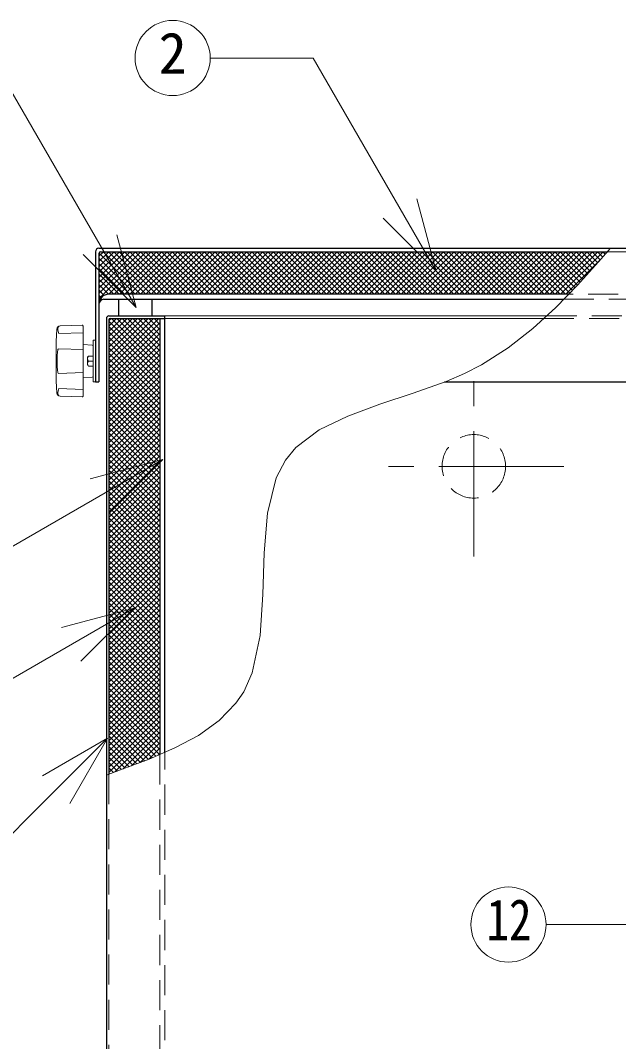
# Model space of a CAD drawing. Units: millimetres at full size, sheet at 1:15; details may follow other scales. Extents: x -3184 to 2891, y -2037 to 2178.
# Drawn here: x -2568 to -2210, y -608 to 3 of the extents above; entities that cross this region are included whole.
import ezdxf
from ezdxf.enums import TextEntityAlignment as Align

# ---------------------------------------------------------------- set-up
doc = ezdxf.new("R2010")
doc.units = ezdxf.units.MM
doc.header["$LTSCALE"] = 15
doc.linetypes.add('CHAIN1', pattern=[8, 5, -1, 1, -1])
doc.linetypes.add('DASHED1', pattern=[1.8, 1.2, -0.6])
doc.layers.add('0-0', color=7, linetype='Continuous', lineweight=18)
doc.styles.add('ＭＳ ゴシック', font='')
doc.styles.get('ＭＳ ゴシック').set_extended_font_data('MS Gothic')

msp = doc.modelspace()

# ---------------------------------------------------------------- linework, layer by layer
at = {"layer": '0-0'}
for p, q in [((-2392.95, -19.22), (-2454.49, -19.22)), ((-2319.24, -146.89), (-2392.95, -19.22)), ((-2498.83, -168.56), (-2574.66, -37.22)), ((-2319.24, -146.89), (-2330.89, -103.42)), ((-2319.24, -146.89), (-2351.06, -115.07)), ((-2498.83, -168.56), (-2510.48, -125.1)), ((-2498.83, -168.56), (-2530.65, -136.74)), ((-2546.69, -188.87), (-2546.3, -181.48)), ((-2531.22, -179.17), (-2544.37, -179.59)), ((-2530.7, -221.59), (-2530.7, -179.67)), ((-2546.7, -211.87), (-2546.7, -189.39)), ((-2530.7, -183.7), (-2545.25, -184.18)), ((-2524.7, -188.13), (-2523.2, -188.13)), ((-2524.7, -188.13), (-2524.7, -213.13)), ((-2530.7, -193.78), (-2545.25, -193.29)), ((-2525.16, -191.09), (-2530.7, -190.63)), ((-2527.95, -198.28), (-2527.95, -202.98)), ((-2527.33, -197.63), (-2524.7, -197.63)), ((-2527.33, -200.63), (-2524.7, -200.63)), ((-2530.7, -207.48), (-2545.25, -207.97)), ((-2527.33, -203.63), (-2524.7, -203.63)), ((-2546.69, -212.39), (-2546.3, -219.78)), ((-2525.16, -210.17), (-2530.7, -210.63)), ((-2524.7, -213.13), (-2523.2, -213.13)), ((-2530.7, -217.56), (-2545.25, -217.08)), ((-2531.22, -222.09), (-2544.37, -221.67)), ((-2482.86, -259.43), (-2639.94, -350.12)), ((-2482.86, -259.43), (-2526.33, -271.08)), ((-2482.86, -259.43), (-2514.68, -291.25)), ((-2500.15, -348.48), (-2641.29, -429.97)), ((-2500.15, -348.48), (-2543.62, -360.13)), ((-2500.15, -348.48), (-2531.97, -380.3)), ((-2516.03, -426.35), (-2555, -448.85)), ((-2516.03, -426.35), (-2538.53, -465.32)), ((-2192.86, -537.88), (-2253.43, -537.88))]:
    msp.add_line(p, q, dxfattribs=at)
at = {"layer": '0-0', "color": 5, "lineweight": 25}
for p, q in [((-2521.2, -133.13), (-2214.81, -133.13)), ((-2214.81, -133.13), (-1772.2, -133.13)), ((-2523.2, -135.13), (-2523.2, -213.13)), ((-2521.2, -136.13), (-2521.2, -213.13)), ((-2520.2, -135.13), (-2216.58, -135.13)), ((-2518.2, -163.63), (-2242.78, -163.63)), ((-2239.87, -160.63), (-2515.2, -160.63)), ((-2509.2, -173.63), (-2509.2, -163.63)), ((-2489.2, -173.63), (-2489.2, -163.63)), ((-2516.7, -175.13), (-2516.7, -1182.63)), ((-2515.2, -173.63), (-2481.7, -173.63)), ((-2515.2, -175.88), (-2515.2, -447.83)), ((-2514.45, -175.13), (-2481.7, -175.13)), ((-2484.7, -175.13), (-2484.7, -436.11)), ((-2481.7, -434.81), (-2481.7, -173.63)), ((-2523.2, -213.13), (-2521.2, -213.13)), ((-2314.2, -213.13), (-1770.2, -213.13))]:
    msp.add_line(p, q, dxfattribs=at)
at = {"layer": '0-0', "color": 4, "lineweight": 9}
for p, q in [((-2521.2, -163.35), (-2492.98, -135.13)), ((-2521.2, -160.17), (-2496.16, -135.13)), ((-2521.2, -156.99), (-2499.34, -135.13)), ((-2521.2, -153.81), (-2502.52, -135.13)), ((-2521.2, -150.63), (-2505.71, -135.13)), ((-2521.2, -147.44), (-2508.89, -135.13)), ((-2521.2, -144.26), (-2512.07, -135.13)), ((-2521.2, -141.08), (-2515.25, -135.13)), ((-2521.2, -137.9), (-2518.43, -135.13)), ((-2521.2, -138.93), (-2499.51, -160.63)), ((-2521.15, -135.81), (-2496.32, -160.63)), ((-2518.64, -135.13), (-2493.14, -160.63)), ((-2515.46, -135.13), (-2489.96, -160.63)), ((-2515.3, -160.63), (-2489.8, -135.13)), ((-2512.28, -135.13), (-2486.78, -160.63)), ((-2512.11, -160.63), (-2486.61, -135.13)), ((-2509.1, -135.13), (-2483.6, -160.63)), ((-2508.93, -160.63), (-2483.43, -135.13)), ((-2505.91, -135.13), (-2480.41, -160.63)), ((-2505.75, -160.63), (-2480.25, -135.13)), ((-2502.73, -135.13), (-2477.23, -160.63)), ((-2502.57, -160.63), (-2477.07, -135.13)), ((-2499.55, -135.13), (-2474.05, -160.63)), ((-2499.39, -160.63), (-2473.89, -135.13)), ((-2496.37, -135.13), (-2470.87, -160.63)), ((-2496.2, -160.63), (-2470.7, -135.13)), ((-2493.19, -135.13), (-2467.69, -160.63)), ((-2493.02, -160.63), (-2467.52, -135.13)), ((-2490, -135.13), (-2464.5, -160.63)), ((-2489.84, -160.63), (-2464.34, -135.13)), ((-2486.82, -135.13), (-2461.32, -160.63)), ((-2486.66, -160.63), (-2461.16, -135.13)), ((-2483.64, -135.13), (-2458.14, -160.63)), ((-2483.48, -160.63), (-2457.98, -135.13)), ((-2480.46, -135.13), (-2454.96, -160.63)), ((-2480.29, -160.63), (-2454.79, -135.13)), ((-2477.28, -135.13), (-2451.78, -160.63)), ((-2477.11, -160.63), (-2451.61, -135.13)), ((-2474.09, -135.13), (-2448.59, -160.63)), ((-2473.93, -160.63), (-2448.43, -135.13)), ((-2470.91, -135.13), (-2445.41, -160.63)), ((-2470.75, -160.63), (-2445.25, -135.13)), ((-2467.73, -135.13), (-2442.23, -160.63)), ((-2467.57, -160.63), (-2442.07, -135.13)), ((-2464.55, -135.13), (-2439.05, -160.63)), ((-2464.38, -160.63), (-2438.88, -135.13)), ((-2461.37, -135.13), (-2435.87, -160.63)), ((-2461.2, -160.63), (-2435.7, -135.13)), ((-2458.18, -135.13), (-2432.68, -160.63)), ((-2458.02, -160.63), (-2432.52, -135.13)), ((-2455, -135.13), (-2429.5, -160.63)), ((-2454.84, -160.63), (-2429.34, -135.13)), ((-2451.82, -135.13), (-2426.32, -160.63)), ((-2451.66, -160.63), (-2426.16, -135.13)), ((-2448.64, -135.13), (-2423.14, -160.63)), ((-2448.47, -160.63), (-2422.97, -135.13)), ((-2445.46, -135.13), (-2419.96, -160.63)), ((-2445.29, -160.63), (-2419.79, -135.13)), ((-2442.27, -135.13), (-2416.77, -160.63)), ((-2442.11, -160.63), (-2416.61, -135.13)), ((-2439.09, -135.13), (-2413.59, -160.63)), ((-2438.93, -160.63), (-2413.43, -135.13)), ((-2435.91, -135.13), (-2410.41, -160.63)), ((-2435.75, -160.63), (-2410.25, -135.13)), ((-2432.73, -135.13), (-2407.23, -160.63)), ((-2432.56, -160.63), (-2407.06, -135.13)), ((-2429.55, -135.13), (-2404.05, -160.63)), ((-2429.38, -160.63), (-2403.88, -135.13)), ((-2426.36, -135.13), (-2400.86, -160.63)), ((-2426.2, -160.63), (-2400.7, -135.13)), ((-2423.18, -135.13), (-2397.68, -160.63)), ((-2423.02, -160.63), (-2397.52, -135.13)), ((-2420, -135.13), (-2394.5, -160.63)), ((-2419.84, -160.63), (-2394.34, -135.13)), ((-2416.82, -135.13), (-2391.32, -160.63)), ((-2416.65, -160.63), (-2391.15, -135.13)), ((-2413.64, -135.13), (-2388.14, -160.63)), ((-2413.47, -160.63), (-2387.97, -135.13)), ((-2410.45, -135.13), (-2384.95, -160.63)), ((-2410.29, -160.63), (-2384.79, -135.13)), ((-2407.27, -135.13), (-2381.77, -160.63)), ((-2407.11, -160.63), (-2381.61, -135.13)), ((-2404.09, -135.13), (-2378.59, -160.63)), ((-2403.93, -160.63), (-2378.43, -135.13)), ((-2400.91, -135.13), (-2375.41, -160.63)), ((-2400.74, -160.63), (-2375.24, -135.13)), ((-2397.73, -135.13), (-2372.23, -160.63)), ((-2397.56, -160.63), (-2372.06, -135.13)), ((-2394.54, -135.13), (-2369.04, -160.63)), ((-2394.38, -160.63), (-2368.88, -135.13)), ((-2391.36, -135.13), (-2365.86, -160.63)), ((-2391.2, -160.63), (-2365.7, -135.13)), ((-2388.18, -135.13), (-2362.68, -160.63)), ((-2388.02, -160.63), (-2362.52, -135.13)), ((-2385, -135.13), (-2359.5, -160.63)), ((-2384.83, -160.63), (-2359.33, -135.13)), ((-2381.82, -135.13), (-2356.32, -160.63)), ((-2381.65, -160.63), (-2356.15, -135.13)), ((-2378.63, -135.13), (-2353.13, -160.63)), ((-2378.47, -160.63), (-2352.97, -135.13)), ((-2375.45, -135.13), (-2349.95, -160.63)), ((-2375.29, -160.63), (-2349.79, -135.13)), ((-2372.27, -135.13), (-2346.77, -160.63)), ((-2372.11, -160.63), (-2346.61, -135.13)), ((-2369.09, -135.13), (-2343.59, -160.63)), ((-2368.92, -160.63), (-2343.42, -135.13)), ((-2365.91, -135.13), (-2340.41, -160.63)), ((-2365.74, -160.63), (-2340.24, -135.13)), ((-2362.72, -135.13), (-2337.22, -160.63)), ((-2362.56, -160.63), (-2337.06, -135.13)), ((-2359.54, -135.13), (-2334.04, -160.63)), ((-2359.38, -160.63), (-2333.88, -135.13)), ((-2356.36, -135.13), (-2330.86, -160.63)), ((-2356.2, -160.63), (-2330.7, -135.13)), ((-2353.18, -135.13), (-2327.68, -160.63)), ((-2353.01, -160.63), (-2327.51, -135.13)), ((-2350, -135.13), (-2324.5, -160.63)), ((-2349.83, -160.63), (-2324.33, -135.13)), ((-2346.81, -135.13), (-2321.31, -160.63)), ((-2346.65, -160.63), (-2321.15, -135.13)), ((-2343.63, -135.13), (-2318.13, -160.63)), ((-2343.47, -160.63), (-2317.97, -135.13)), ((-2340.45, -135.13), (-2314.95, -160.63)), ((-2340.29, -160.63), (-2314.79, -135.13)), ((-2337.27, -135.13), (-2311.77, -160.63)), ((-2337.1, -160.63), (-2311.6, -135.13)), ((-2334.09, -135.13), (-2308.59, -160.63)), ((-2333.92, -160.63), (-2308.42, -135.13)), ((-2330.9, -135.13), (-2305.4, -160.63)), ((-2330.74, -160.63), (-2305.24, -135.13)), ((-2327.72, -135.13), (-2302.22, -160.63)), ((-2327.56, -160.63), (-2302.06, -135.13)), ((-2324.54, -135.13), (-2299.04, -160.63)), ((-2324.38, -160.63), (-2298.88, -135.13)), ((-2321.36, -135.13), (-2295.86, -160.63)), ((-2321.19, -160.63), (-2295.69, -135.13)), ((-2318.18, -135.13), (-2292.68, -160.63)), ((-2318.01, -160.63), (-2292.51, -135.13)), ((-2314.99, -135.13), (-2289.49, -160.63)), ((-2314.83, -160.63), (-2289.33, -135.13)), ((-2311.81, -135.13), (-2286.31, -160.63)), ((-2311.65, -160.63), (-2286.15, -135.13)), ((-2308.63, -135.13), (-2283.13, -160.63)), ((-2308.47, -160.63), (-2282.97, -135.13)), ((-2305.45, -135.13), (-2279.95, -160.63)), ((-2305.28, -160.63), (-2279.78, -135.13)), ((-2302.27, -135.13), (-2276.77, -160.63)), ((-2302.1, -160.63), (-2276.6, -135.13)), ((-2299.09, -135.13), (-2273.59, -160.63)), ((-2298.92, -160.63), (-2273.42, -135.13)), ((-2295.9, -135.13), (-2270.4, -160.63)), ((-2295.74, -160.63), (-2270.24, -135.13)), ((-2292.72, -135.13), (-2267.22, -160.63)), ((-2292.56, -160.63), (-2267.06, -135.13)), ((-2289.54, -135.13), (-2264.04, -160.63)), ((-2289.37, -160.63), (-2263.87, -135.13)), ((-2286.36, -135.13), (-2260.86, -160.63)), ((-2286.19, -160.63), (-2260.69, -135.13)), ((-2283.18, -135.13), (-2257.68, -160.63)), ((-2283.01, -160.63), (-2257.51, -135.13)), ((-2279.99, -135.13), (-2254.49, -160.63)), ((-2279.83, -160.63), (-2254.33, -135.13)), ((-2276.81, -135.13), (-2251.31, -160.63)), ((-2276.65, -160.63), (-2251.15, -135.13)), ((-2273.63, -135.13), (-2248.13, -160.63)), ((-2273.47, -160.63), (-2247.97, -135.13)), ((-2270.45, -135.13), (-2244.95, -160.63)), ((-2270.28, -160.63), (-2244.78, -135.13)), ((-2267.27, -135.13), (-2241.77, -160.63)), ((-2267.1, -160.63), (-2241.6, -135.13)), ((-2264.08, -135.13), (-2239.23, -159.98)), ((-2263.92, -160.63), (-2238.42, -135.13)), ((-2260.9, -135.13), (-2237.67, -158.36)), ((-2260.74, -160.63), (-2235.24, -135.13)), ((-2257.72, -135.13), (-2236.1, -156.75)), ((-2257.56, -160.63), (-2232.06, -135.13)), ((-2254.54, -135.13), (-2234.53, -155.13)), ((-2254.37, -160.63), (-2228.87, -135.13)), ((-2251.36, -135.13), (-2233.02, -153.46)), ((-2251.19, -160.63), (-2225.69, -135.13)), ((-2248.17, -135.13), (-2231.51, -151.79)), ((-2248.01, -160.63), (-2222.51, -135.13)), ((-2244.99, -135.13), (-2230, -150.12)), ((-2244.83, -160.63), (-2219.33, -135.13)), ((-2241.81, -135.13), (-2228.49, -148.45)), ((-2241.65, -160.63), (-2219.8, -138.79)), ((-2238.63, -135.13), (-2226.98, -146.78)), ((-2235.45, -135.13), (-2225.47, -145.11)), ((-2232.26, -135.13), (-2223.95, -143.44)), ((-2229.08, -135.13), (-2222.44, -141.77)), ((-2225.9, -135.13), (-2220.95, -140.08)), ((-2222.72, -135.13), (-2219.45, -138.39)), ((-2219.54, -135.13), (-2217.96, -136.7)), ((-2521.2, -142.12), (-2502.69, -160.63)), ((-2521.2, -145.3), (-2505.87, -160.63)), ((-2521.2, -148.48), (-2509.05, -160.63)), ((-2521.2, -151.66), (-2512.23, -160.63)), ((-2521.2, -154.84), (-2515.41, -160.63)), ((-2521.2, -158.03), (-2517.94, -161.29)), ((-2521.2, -161.21), (-2519.72, -162.69)), ((-2521.2, -164.39), (-2520.89, -164.71)), ((-2521.2, -166.54), (-2521.2, -166.54)), ((-2515.2, -205.08), (-2485.25, -175.13)), ((-2515.2, -201.9), (-2488.43, -175.13)), ((-2515.2, -198.72), (-2491.61, -175.13)), ((-2515.2, -195.54), (-2494.79, -175.13)), ((-2515.2, -192.36), (-2497.98, -175.13)), ((-2515.2, -189.17), (-2501.16, -175.13)), ((-2515.2, -185.99), (-2504.34, -175.13)), ((-2515.2, -182.81), (-2507.52, -175.13)), ((-2515.2, -179.63), (-2510.7, -175.13)), ((-2515.2, -176.45), (-2513.89, -175.13)), ((-2515.2, -176.75), (-2484.7, -207.25)), ((-2513.64, -175.13), (-2484.7, -204.07)), ((-2510.46, -175.13), (-2484.7, -200.89)), ((-2507.28, -175.13), (-2484.7, -197.71)), ((-2504.1, -175.13), (-2484.7, -194.53)), ((-2500.92, -175.13), (-2484.7, -191.34)), ((-2497.73, -175.13), (-2484.7, -188.16)), ((-2494.55, -175.13), (-2484.7, -184.98)), ((-2491.37, -175.13), (-2484.7, -181.8)), ((-2488.19, -175.13), (-2484.7, -178.62)), ((-2485.01, -175.13), (-2484.7, -175.43)), ((-2481.7, -173.63), (-2253.09, -173.63)), ((-2254.72, -175.13), (-2481.7, -175.13)), ((-2515.2, -208.27), (-2484.7, -177.77)), ((-2515.2, -179.94), (-2484.7, -210.44)), ((-2515.2, -211.45), (-2484.7, -180.95)), ((-2515.2, -183.12), (-2484.7, -213.62)), ((-2515.2, -214.63), (-2484.7, -184.13)), ((-2515.2, -186.3), (-2484.7, -216.8)), ((-2515.2, -217.81), (-2484.7, -187.31)), ((-2515.2, -189.48), (-2484.7, -219.98)), ((-2515.2, -220.99), (-2484.7, -190.49)), ((-2515.2, -192.66), (-2484.7, -223.16)), ((-2515.2, -224.18), (-2484.7, -193.68)), ((-2515.2, -195.85), (-2484.7, -226.35)), ((-2515.2, -227.36), (-2484.7, -196.86)), ((-2515.2, -199.03), (-2484.7, -229.53)), ((-2515.2, -230.54), (-2484.7, -200.04)), ((-2515.2, -202.21), (-2484.7, -232.71)), ((-2515.2, -233.72), (-2484.7, -203.22)), ((-2515.2, -205.39), (-2484.7, -235.89)), ((-2515.2, -236.9), (-2484.7, -206.4)), ((-2515.2, -208.57), (-2484.7, -239.07)), ((-2515.2, -240.09), (-2484.7, -209.59)), ((-2515.2, -211.76), (-2484.7, -242.26)), ((-2515.2, -243.27), (-2484.7, -212.77)), ((-2515.2, -214.94), (-2484.7, -245.44)), ((-2515.2, -246.45), (-2484.7, -215.95)), ((-2515.2, -218.12), (-2484.7, -248.62)), ((-2515.2, -249.63), (-2484.7, -219.13)), ((-2515.2, -221.3), (-2484.7, -251.8)), ((-2515.2, -252.81), (-2484.7, -222.31)), ((-2515.2, -224.48), (-2484.7, -254.98)), ((-2515.2, -256), (-2484.7, -225.5)), ((-2515.2, -227.67), (-2484.7, -258.17)), ((-2515.2, -259.18), (-2484.7, -228.68)), ((-2515.2, -230.85), (-2484.7, -261.35)), ((-2515.2, -262.36), (-2484.7, -231.86)), ((-2515.2, -234.03), (-2484.7, -264.53)), ((-2515.2, -265.54), (-2484.7, -235.04)), ((-2515.2, -237.21), (-2484.7, -267.71)), ((-2515.2, -268.72), (-2484.7, -238.22)), ((-2515.2, -240.39), (-2484.7, -270.89)), ((-2515.2, -271.91), (-2484.7, -241.41)), ((-2515.2, -243.58), (-2484.7, -274.08)), ((-2515.2, -275.09), (-2484.7, -244.59)), ((-2515.2, -246.76), (-2484.7, -277.26)), ((-2515.2, -278.27), (-2484.7, -247.77)), ((-2515.2, -249.94), (-2484.7, -280.44)), ((-2515.2, -281.45), (-2484.7, -250.95)), ((-2515.2, -253.12), (-2484.7, -283.62)), ((-2515.2, -284.63), (-2484.7, -254.13)), ((-2515.2, -256.3), (-2484.7, -286.8)), ((-2515.2, -287.82), (-2484.7, -257.32)), ((-2515.2, -259.49), (-2484.7, -289.99)), ((-2515.2, -291), (-2484.7, -260.5)), ((-2515.2, -262.67), (-2484.7, -293.17)), ((-2515.2, -294.18), (-2484.7, -263.68)), ((-2515.2, -265.85), (-2484.7, -296.35)), ((-2515.2, -297.36), (-2484.7, -266.86)), ((-2515.2, -269.03), (-2484.7, -299.53)), ((-2515.2, -300.54), (-2484.7, -270.04)), ((-2515.2, -272.21), (-2484.7, -302.71)), ((-2515.2, -303.73), (-2484.7, -273.23)), ((-2515.2, -275.4), (-2484.7, -305.9)), ((-2515.2, -306.91), (-2484.7, -276.41)), ((-2515.2, -278.58), (-2484.7, -309.08)), ((-2515.2, -310.09), (-2484.7, -279.59)), ((-2515.2, -281.76), (-2484.7, -312.26)), ((-2515.2, -313.27), (-2484.7, -282.77)), ((-2515.2, -284.94), (-2484.7, -315.44)), ((-2515.2, -316.45), (-2484.7, -285.95)), ((-2515.2, -288.12), (-2484.7, -318.62)), ((-2515.2, -319.64), (-2484.7, -289.14)), ((-2515.2, -291.3), (-2484.7, -321.8)), ((-2515.2, -322.82), (-2484.7, -292.32)), ((-2515.2, -294.49), (-2484.7, -324.99)), ((-2515.2, -326), (-2484.7, -295.5)), ((-2515.2, -297.67), (-2484.7, -328.17)), ((-2515.2, -329.18), (-2484.7, -298.68)), ((-2515.2, -300.85), (-2484.7, -331.35)), ((-2515.2, -332.36), (-2484.7, -301.86)), ((-2515.2, -304.03), (-2484.7, -334.53)), ((-2515.2, -335.55), (-2484.7, -305.05)), ((-2515.2, -307.21), (-2484.7, -337.71)), ((-2515.2, -338.73), (-2484.7, -308.23)), ((-2515.2, -310.4), (-2484.7, -340.9)), ((-2515.2, -341.91), (-2484.7, -311.41)), ((-2515.2, -313.58), (-2484.7, -344.08)), ((-2515.2, -345.09), (-2484.7, -314.59)), ((-2515.2, -316.76), (-2484.7, -347.26)), ((-2515.2, -348.27), (-2484.7, -317.77)), ((-2515.2, -319.94), (-2484.7, -350.44)), ((-2515.2, -351.46), (-2484.7, -320.96)), ((-2515.2, -323.12), (-2484.7, -353.62)), ((-2515.2, -354.64), (-2484.7, -324.14)), ((-2515.2, -326.31), (-2484.7, -356.81)), ((-2515.2, -357.82), (-2484.7, -327.32)), ((-2515.2, -329.49), (-2484.7, -359.99)), ((-2515.2, -361), (-2484.7, -330.5)), ((-2515.2, -332.67), (-2484.7, -363.17)), ((-2515.2, -364.18), (-2484.7, -333.68)), ((-2515.2, -335.85), (-2484.7, -366.35)), ((-2515.2, -367.37), (-2484.7, -336.87)), ((-2515.2, -339.03), (-2484.7, -369.53)), ((-2515.2, -370.55), (-2484.7, -340.05)), ((-2515.2, -342.22), (-2484.7, -372.72)), ((-2515.2, -373.73), (-2484.7, -343.23)), ((-2515.2, -345.4), (-2484.7, -375.9)), ((-2515.2, -376.91), (-2484.7, -346.41)), ((-2515.2, -348.58), (-2484.7, -379.08)), ((-2515.2, -380.09), (-2484.7, -349.59)), ((-2515.2, -351.76), (-2484.7, -382.26)), ((-2515.2, -383.27), (-2484.7, -352.77)), ((-2515.2, -354.94), (-2484.7, -385.44)), ((-2515.2, -386.46), (-2484.7, -355.96)), ((-2515.2, -358.13), (-2484.7, -388.63)), ((-2515.2, -389.64), (-2484.7, -359.14)), ((-2515.2, -361.31), (-2484.7, -391.81)), ((-2515.2, -392.82), (-2484.7, -362.32)), ((-2515.2, -364.49), (-2484.7, -394.99)), ((-2515.2, -396), (-2484.7, -365.5)), ((-2515.2, -367.67), (-2484.7, -398.17)), ((-2515.2, -399.18), (-2484.7, -368.68)), ((-2515.2, -370.85), (-2484.7, -401.35)), ((-2515.2, -402.37), (-2484.7, -371.87)), ((-2515.2, -374.04), (-2484.7, -404.54)), ((-2515.2, -405.55), (-2484.7, -375.05)), ((-2515.2, -377.22), (-2484.7, -407.72)), ((-2515.2, -408.73), (-2484.7, -378.23)), ((-2515.2, -380.4), (-2484.7, -410.9)), ((-2515.2, -411.91), (-2484.7, -381.41)), ((-2515.2, -383.58), (-2484.7, -414.08)), ((-2515.2, -415.09), (-2484.7, -384.59)), ((-2515.2, -386.76), (-2484.7, -417.26)), ((-2515.2, -418.28), (-2484.7, -387.78)), ((-2515.2, -389.95), (-2484.7, -420.45)), ((-2515.2, -421.46), (-2484.7, -390.96)), ((-2515.2, -393.13), (-2484.7, -423.63)), ((-2515.2, -424.64), (-2484.7, -394.14)), ((-2515.2, -396.31), (-2484.7, -426.81)), ((-2515.2, -427.82), (-2484.7, -397.32)), ((-2515.2, -399.49), (-2484.7, -429.99)), ((-2515.2, -431), (-2484.7, -400.5)), ((-2515.2, -402.67), (-2484.7, -433.17)), ((-2515.2, -434.19), (-2484.7, -403.69)), ((-2515.2, -405.86), (-2484.88, -436.18)), ((-2515.2, -437.37), (-2484.7, -406.87)), ((-2515.2, -409.04), (-2487.1, -437.14)), ((-2515.2, -440.55), (-2484.7, -410.05)), ((-2515.2, -412.22), (-2489.32, -438.1)), ((-2515.2, -443.73), (-2484.7, -413.23)), ((-2515.2, -415.4), (-2491.56, -439.04)), ((-2515.2, -446.91), (-2484.7, -416.41)), ((-2515.2, -418.58), (-2493.76, -440.03)), ((-2511.66, -446.55), (-2484.7, -419.6)), ((-2515.2, -421.77), (-2496.18, -440.79)), ((-2515.2, -424.95), (-2498.49, -441.66)), ((-2506.68, -444.76), (-2484.7, -422.78)), ((-2501.57, -442.82), (-2484.7, -425.96)), ((-2515.2, -428.13), (-2500.8, -442.53)), ((-2515.2, -431.31), (-2503.11, -443.41)), ((-2496.45, -440.89), (-2484.7, -429.14)), ((-2491.34, -438.96), (-2484.7, -432.32)), ((-2515.2, -434.49), (-2505.42, -444.28)), ((-2515.2, -437.68), (-2507.73, -445.14)), ((-2485.76, -436.56), (-2484.7, -435.51)), ((-2515.2, -440.86), (-2510.08, -445.98)), ((-2515.2, -444.04), (-2512.42, -446.83)), ((-2515.2, -447.22), (-2514.76, -447.67))]:
    msp.add_line(p, q, dxfattribs=at)
at = {"layer": '0-0', "linetype": 'DASHED1'}
for p, q in [((-2216.58, -135.13), (-1773.2, -135.13)), ((-2242.78, -163.63), (-1775.2, -163.63)), ((-1778.2, -160.63), (-2239.87, -160.63)), ((-2254.72, -175.13), (-1778.95, -175.13)), ((-2253.09, -173.63), (-1778.2, -173.63)), ((-2484.7, -436.11), (-2484.7, -1150.13)), ((-2481.7, -1147.13), (-2481.7, -434.81)), ((-2515.2, -447.83), (-2515.2, -1181.88))]:
    msp.add_line(p, q, dxfattribs=at)
at = {"layer": '0-0', "color": 4, "linetype": 'CHAIN1', "lineweight": 9}
for p, q in [((-2296.7, -317.63), (-2296.7, -209.63)), ((-2242.7, -263.63), (-2350.7, -263.63))]:
    msp.add_line(p, q, dxfattribs=at)
at = {"layer": '0-0'}
for points in [[(-2214.81, -133.13), (-2221.99, -141.27), (-2234.54, -155.14), (-2247.53, -168.53), (-2261.27, -181.15), (-2276.05, -192.7), (-2292.13, -202.88), (-2302.18, -208.03), (-2313.18, -212.76), (-2333.02, -219.88), (-2353.05, -226.48), (-2372.16, -233.49), (-2389.26, -241.83), (-2403.27, -252.43), (-2409.54, -259.98), (-2414.97, -270.42), (-2420.24, -291.61), (-2422.19, -315.47), (-2422.94, -340.41), (-2424.64, -364.83), (-2429.43, -387.16), (-2434.48, -398.51), (-2439.11, -405.42), (-2449.21, -415.83), (-2461.56, -424.64), (-2475.66, -432.19), (-2491.03, -438.85), (-2507.18, -444.94), (-2516.7, -448.36)], [(-2516.03, -426.35), (-2622.14, -532.46), (-2687.6, -532.46)]]:
    msp.add_lwpolyline(points, dxfattribs=at)
for centre in [(-2476.99, -19.22), (-2275.93, -537.88)]:
    msp.add_circle(centre, 22.5, dxfattribs=at)
at = {"layer": '0-0', "color": 4, "linetype": 'DASHED1', "lineweight": 9}
msp.add_circle((-2296.7, -263.63), 19, dxfattribs=at)
at = {"layer": '0-0', "color": 5, "lineweight": 25}
for centre, radius in [((-2521.2, -135.13), 2), ((-2520.2, -136.13), 1), ((-2515.2, -166.63), 6), ((-2518.2, -166.63), 3), ((-2515.2, -175.13), 1.5), ((-2514.45, -175.88), 0.75)]:
    msp.add_arc(centre, radius, 90, 180, dxfattribs=at)
at = {"layer": '0-0'}
for centre, radius, start, end in [((-2544.3, -181.59), 2, 91.84585, 176.98087), ((-2543.63, -181.13), 2.07, 141.26695, 176.97243), ((-2535.74, -181.21), 9.96, 178.90936, 197.37998), ((-2531.2, -179.67), 0.5, 0, 91.84585), ((-2536.7, -189.39), 10, 176.98087, 180), ((-2491.87, -200.63), 54.34, 172.70127, 187.29873), ((-2545.27, -193.79), 0.5, 88.09085, 172.70127), ((-2525.2, -191.59), 0.5, 0, 85.23636), ((-2525.85, -199.13), 2.11, 134.62454, 225.37546), ((-2526.39, -199.16), 1.79, 121.62812, 150.75937), ((-2525.85, -202.13), 2.11, 134.62454, 225.37546), ((-2545.27, -207.47), 0.5, 187.29873, 271.90915), ((-2526.39, -202.1), 1.79, 209.24063, 238.37188), ((-2536.7, -211.87), 10, 180, 183.01913), ((-2525.2, -209.67), 0.5, 274.76364, 0), ((-2544.3, -219.67), 2, 183.01913, 268.15415), ((-2535.74, -220.05), 9.96, 162.62002, 181.09064), ((-2543.63, -220.13), 2.07, 183.02757, 218.73305), ((-2531.2, -221.59), 0.5, 268.15415, 0)]:
    msp.add_arc(centre, radius, start, end, dxfattribs=at)

# ---------------------------------------------------------------- texts
at = {"layer": '0-0', "style": 'ＭＳ ゴシック'}
msp.add_text('2', height=24.74, dxfattribs=at).set_placement((-2485.42, -36.09), align=Align.BOTTOM_LEFT)
at = {"layer": '0-0', "style": 'ＭＳ ゴシック', "width": 0.8}
msp.add_text('12', height=24.74, dxfattribs=at).set_placement((-2289.06, -554.76), align=Align.BOTTOM_LEFT)

doc.saveas('drawing.dxf')
